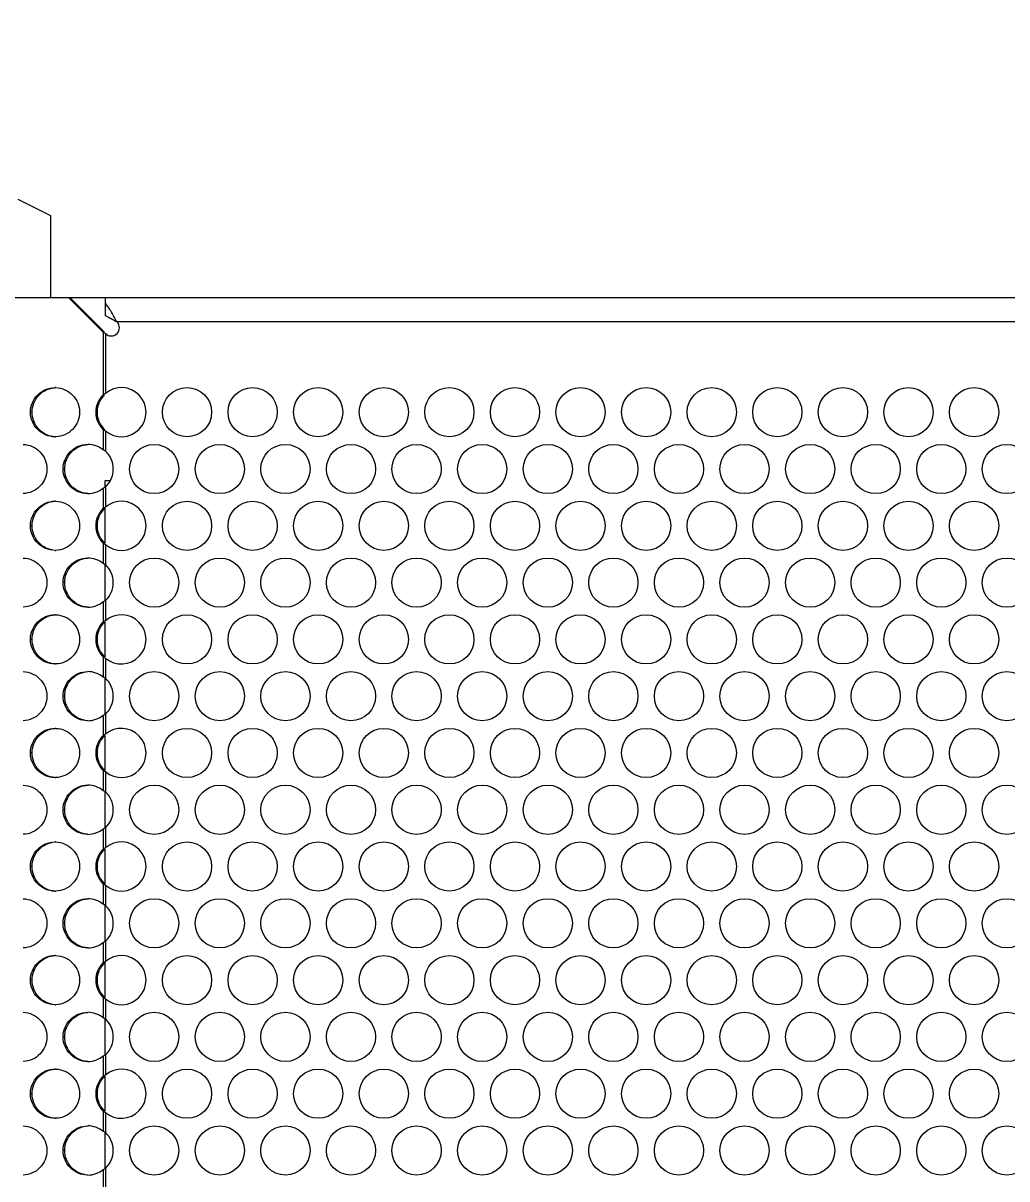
# Model space of a CAD drawing. Header units: millimetres. Extents: x 0 to 2524, y 0 to 1785.
# Drawn here: x 257.1 to 317.1, y 1361.2 to 1431.7 of the extents above; entities that cross this region are included whole.
import ezdxf

# ---------------------------------------------------------------- set-up
doc = ezdxf.new("R2010")
doc.units = ezdxf.units.MM
doc.header["$LTSCALE"] = 0.1
doc.layers.get('0').update_dxf_attribs({"lineweight": 13})
doc.layers.get('Defpoints').update_dxf_attribs({"lineweight": 9})
doc.layers.add('标注', color=251, linetype='Continuous', lineweight=9)
doc.styles.get("Standard").update_dxf_attribs({"font": 'arial.ttf'})
doc.dimstyles.new('STANDARD 8.5', dxfattribs={"dimscale": 8.5, "dimtxt": 2.5, "dimasz": 1.5, "dimexe": 0.5, "dimexo": 0.5, "dimgap": 0.5, "dimtad": 1, "dimtoh": 1, "dimdec": 1, "dimzin": 12, "dimdsep": 46, "dimtxsty": 'Standard', "dimcen": 0, "dimclrd": 256, "dimclre": 256, "dimclrt": 256, "dimadec": 0, "dimazin": 0, "dimtp": 0.01, "dimtm": 0.01, "dimtfac": 1, "dimtdec": 1, "dimtofl": 0, "dimtmove": 0, "dimatfit": 3, "dimfxl": 1, "dimtolj": 1, "dimtzin": 4, "dimlwd": -1, "dimlwe": -1, "dimarcsym": 0})

# ---------------------------------------------------------------- blocks, each defined once
blk = doc.blocks.new('*D11')
at = {"layer": 'Defpoints', "color": 0, "transparency": 16777216}
for p in [(961.865, 1485.816), (196.265, 1419.468), (961.865, 1419.468)]:
    blk.add_point(p, dxfattribs=at)
at = {"layer": '标注', "transparency": 16777216}
for p, q in [((196.265, 1423.718), (196.265, 1490.066)), ((961.865, 1423.718), (961.865, 1490.066)), ((209.015, 1485.816), (949.115, 1485.816))]:
    blk.add_line(p, q, dxfattribs=at)
for points in [[(209.015, 1487.941), (209.015, 1483.691), (196.265, 1485.816)], [(949.115, 1487.941), (949.115, 1483.691), (961.865, 1485.816)]]:
    blk.add_solid(points, dxfattribs=at)
at = {"layer": '标注', "transparency": 16777216, "insert": (579.065, 1500.915), "char_height": 21.25, "attachment_point": 5}
blk.add_mtext('\\A1;766', dxfattribs=at)

msp = doc.modelspace()

# ---------------------------------------------------------------- linework, layer by layer
for p, q in [((258.765, 1419.948), (256.765, 1420.948)), ((258.765, 1414.968), (258.765, 1419.948)), ((223.065, 1414.968), (907.065, 1414.968))]:
    msp.add_line(p, q)
at = {"layer": '标注'}
for p, q in [((259.827, 1414.968), (261.95, 1412.836)), ((259.919, 1414.968), (262.042, 1412.836)), ((262.087, 1413.848), (262.087, 1414.968)), ((261.95, 1412.836), (261.95, 1409.032)), ((261.95, 1412.836), (262.087, 1412.761)), ((421.565, 1413.468), (262.795, 1413.468)), ((262.087, 1412.761), (262.087, 1409.101)), ((257.613, 1407.963), (257.521, 1407.963)), ((261.596, 1407.963), (261.504, 1407.963)), ((261.95, 1406.894), (261.95, 1405.661)), ((262.087, 1406.824), (262.087, 1405.596)), ((259.604, 1404.498), (259.512, 1404.498)), ((262.065, 1403.401), (262.065, 1403.789)), ((262.065, 1403.789), (262.377, 1403.789)), ((261.95, 1403.336), (261.95, 1402.103)), ((262.087, 1403.401), (262.087, 1402.173)), ((262.065, 1399.965), (262.065, 1402.103)), ((257.613, 1401.034), (257.521, 1401.034)), ((261.596, 1401.034), (261.504, 1401.034)), ((261.95, 1399.965), (261.95, 1398.733)), ((262.087, 1399.896), (262.087, 1398.667)), ((262.065, 1396.473), (262.065, 1398.733)), ((259.604, 1397.57), (259.512, 1397.57)), ((261.95, 1396.408), (261.95, 1395.175)), ((262.087, 1396.473), (262.087, 1395.244)), ((262.065, 1393.037), (262.065, 1395.175)), ((257.613, 1394.106), (257.521, 1394.106)), ((261.596, 1394.106), (261.504, 1394.106)), ((261.95, 1393.037), (261.95, 1391.805)), ((262.087, 1392.968), (262.087, 1391.739)), ((262.065, 1389.545), (262.065, 1391.805)), ((259.604, 1390.642), (259.512, 1390.642)), ((261.95, 1389.479), (261.95, 1388.247)), ((262.087, 1389.545), (262.087, 1388.316)), ((262.065, 1386.109), (262.065, 1388.247)), ((257.613, 1387.178), (257.521, 1387.178)), ((261.596, 1387.178), (261.504, 1387.178)), ((261.95, 1386.109), (261.95, 1384.876)), ((262.087, 1386.04), (262.087, 1384.811)), ((262.065, 1382.617), (262.065, 1384.876)), ((259.604, 1383.714), (259.512, 1383.714)), ((261.95, 1382.551), (261.95, 1381.319)), ((262.087, 1382.617), (262.087, 1381.388)), ((262.065, 1379.181), (262.065, 1381.319)), ((257.613, 1380.25), (257.521, 1380.25)), ((261.596, 1380.25), (261.504, 1380.25)), ((261.95, 1379.181), (261.95, 1377.948)), ((262.087, 1379.112), (262.087, 1377.883)), ((262.065, 1375.689), (262.065, 1377.948)), ((259.604, 1376.786), (259.512, 1376.786)), ((261.95, 1375.623), (261.95, 1374.391)), ((262.087, 1375.689), (262.087, 1374.46)), ((262.065, 1372.253), (262.065, 1374.391)), ((257.613, 1373.322), (257.521, 1373.322)), ((261.596, 1373.322), (261.504, 1373.322)), ((261.95, 1372.253), (261.95, 1371.02)), ((262.087, 1372.183), (262.087, 1370.955)), ((262.065, 1368.76), (262.065, 1371.02)), ((259.604, 1369.857), (259.512, 1369.857)), ((261.95, 1368.695), (261.95, 1367.462)), ((262.087, 1368.76), (262.087, 1367.532)), ((262.065, 1365.324), (262.065, 1367.462)), ((257.613, 1366.393), (257.521, 1366.393)), ((261.596, 1366.393), (261.504, 1366.393)), ((261.95, 1365.324), (261.95, 1364.092)), ((262.087, 1365.255), (262.087, 1364.026)), ((262.065, 1361.832), (262.065, 1364.092)), ((259.604, 1362.929), (259.512, 1362.929)), ((261.95, 1361.767), (261.95, 1360.534)), ((262.087, 1361.832), (262.087, 1360.603))]:
    msp.add_line(p, q, dxfattribs=at)
for centre in [(267.065, 1407.963), (271.065, 1407.963), (275.065, 1407.963), (279.065, 1407.963), (283.065, 1407.963), (287.065, 1407.963), (291.065, 1407.963), (295.065, 1407.963), (299.065, 1407.963), (303.065, 1407.963), (307.065, 1407.963), (311.065, 1407.963), (315.065, 1407.963), (265.065, 1404.498), (269.065, 1404.498), (273.065, 1404.498), (277.065, 1404.498), (281.065, 1404.498), (285.065, 1404.498), (289.065, 1404.498), (293.065, 1404.498), (297.065, 1404.498), (301.065, 1404.498), (305.065, 1404.498), (309.065, 1404.498), (313.065, 1404.498), (317.065, 1404.498), (267.065, 1401.034), (271.065, 1401.034), (275.065, 1401.034), (279.065, 1401.034), (283.065, 1401.034), (287.065, 1401.034), (291.065, 1401.034), (295.065, 1401.034), (299.065, 1401.034), (303.065, 1401.034), (307.065, 1401.034), (311.065, 1401.034), (315.065, 1401.034), (265.065, 1397.57), (265.065, 1397.57), (269.065, 1397.57), (273.065, 1397.57), (277.065, 1397.57), (281.065, 1397.57), (285.065, 1397.57), (289.065, 1397.57), (293.065, 1397.57), (297.065, 1397.57), (301.065, 1397.57), (305.065, 1397.57), (309.065, 1397.57), (313.065, 1397.57), (317.065, 1397.57), (267.065, 1394.106), (271.065, 1394.106), (275.065, 1394.106), (279.065, 1394.106), (283.065, 1394.106), (287.065, 1394.106), (291.065, 1394.106), (295.065, 1394.106), (299.065, 1394.106), (303.065, 1394.106), (307.065, 1394.106), (311.065, 1394.106), (315.065, 1394.106), (265.065, 1390.642), (265.065, 1390.642), (269.065, 1390.642), (273.065, 1390.642), (277.065, 1390.642), (281.065, 1390.642), (285.065, 1390.642), (289.065, 1390.642), (293.065, 1390.642), (297.065, 1390.642), (301.065, 1390.642), (305.065, 1390.642), (309.065, 1390.642), (313.065, 1390.642), (317.065, 1390.642), (267.065, 1387.178), (271.065, 1387.178), (275.065, 1387.178), (279.065, 1387.178), (283.065, 1387.178), (287.065, 1387.178), (291.065, 1387.178), (295.065, 1387.178), (299.065, 1387.178), (303.065, 1387.178), (307.065, 1387.178), (311.065, 1387.178), (315.065, 1387.178), (265.065, 1383.714), (265.065, 1383.714), (269.065, 1383.714), (273.065, 1383.714), (277.065, 1383.714), (281.065, 1383.714), (285.065, 1383.714), (289.065, 1383.714), (293.065, 1383.714), (297.065, 1383.714), (301.065, 1383.714), (305.065, 1383.714), (309.065, 1383.714), (313.065, 1383.714), (317.065, 1383.714), (267.065, 1380.25), (271.065, 1380.25), (275.065, 1380.25), (279.065, 1380.25), (283.065, 1380.25), (287.065, 1380.25), (291.065, 1380.25), (295.065, 1380.25), (299.065, 1380.25), (303.065, 1380.25), (307.065, 1380.25), (311.065, 1380.25), (315.065, 1380.25), (265.065, 1376.786), (265.065, 1376.786), (269.065, 1376.786), (273.065, 1376.786), (277.065, 1376.786), (281.065, 1376.786), (285.065, 1376.786), (289.065, 1376.786), (293.065, 1376.786), (297.065, 1376.786), (301.065, 1376.786), (305.065, 1376.786), (309.065, 1376.786), (313.065, 1376.786), (317.065, 1376.786), (267.065, 1373.322), (271.065, 1373.322), (275.065, 1373.322), (279.065, 1373.322), (283.065, 1373.322), (287.065, 1373.322), (291.065, 1373.322), (295.065, 1373.322), (299.065, 1373.322), (303.065, 1373.322), (307.065, 1373.322), (311.065, 1373.322), (315.065, 1373.322), (265.065, 1369.857), (265.065, 1369.857), (269.065, 1369.857), (273.065, 1369.857), (277.065, 1369.857), (281.065, 1369.857), (285.065, 1369.857), (289.065, 1369.857), (293.065, 1369.857), (297.065, 1369.857), (301.065, 1369.857), (305.065, 1369.857), (309.065, 1369.857), (313.065, 1369.857), (317.065, 1369.857), (267.065, 1366.393), (271.065, 1366.393), (275.065, 1366.393), (279.065, 1366.393), (283.065, 1366.393), (287.065, 1366.393), (291.065, 1366.393), (295.065, 1366.393), (299.065, 1366.393), (303.065, 1366.393), (307.065, 1366.393), (311.065, 1366.393), (315.065, 1366.393), (265.065, 1362.929), (265.065, 1362.929), (269.065, 1362.929), (273.065, 1362.929), (277.065, 1362.929), (281.065, 1362.929), (285.065, 1362.929), (289.065, 1362.929), (293.065, 1362.929), (297.065, 1362.929), (301.065, 1362.929), (305.065, 1362.929), (309.065, 1362.929), (313.065, 1362.929), (317.065, 1362.929)]:
    msp.add_circle(centre, 1.5, dxfattribs=at)
for centre, radius, start, end in [((262.441, 1413.114), 0.5, 225, 45), ((259.014, 1407.99), 1.473, 88.20493, 89.99913), ((263.065, 1407.963), 1.5, 229.35667, 130.64333), ((263.007, 1407.963), 1.503, 134.69146, 180.02453), ((263.102, 1407.96), 1.508, 134.71102, 149.79613), ((263.241, 1406.633), 2.724, 115.04829, 118.28717), ((263.007, 1407.962), 1.503, 179.97547, 225.30854), ((263.102, 1407.965), 1.508, 210.20387, 225.28898), ((263.241, 1409.292), 2.724, 241.71283, 244.95171), ((259.014, 1407.936), 1.473, 270.00087, 271.79507), ((261.006, 1404.508), 1.49, 50.68008, 89.97762), ((260.722, 1402.906), 3.017, 63.07603, 65.9709), ((261.065, 1404.498), 1.5, 312.99896, 47.00104), ((261.006, 1404.489), 1.49, 270.02238, 309.31992), ((260.722, 1406.091), 3.017, 294.0291, 296.92397), ((259.014, 1401.061), 1.473, 88.20493, 89.99913), ((263.065, 1401.034), 1.5, 229.35667, 130.64333), ((263.007, 1401.035), 1.503, 134.69146, 180.02453), ((263.102, 1401.032), 1.508, 134.71102, 149.79613), ((263.241, 1399.705), 2.724, 115.04829, 118.28717), ((263.007, 1401.034), 1.503, 179.97547, 225.30854), ((263.102, 1401.037), 1.508, 210.20387, 225.28898), ((259.014, 1401.007), 1.473, 270.00087, 271.79507), ((263.241, 1402.364), 2.724, 241.71283, 244.95171), ((261.006, 1397.58), 1.49, 50.68008, 89.97762), ((260.722, 1395.978), 3.017, 63.07603, 65.9709), ((261.065, 1397.57), 1.5, 312.99896, 47.00104), ((261.006, 1397.561), 1.49, 270.02238, 309.31992), ((260.722, 1399.163), 3.017, 294.0291, 296.92397), ((259.014, 1394.133), 1.473, 88.20493, 89.99913), ((263.241, 1392.777), 2.724, 115.04829, 118.28717), ((263.065, 1394.106), 1.5, 229.35667, 130.64333), ((263.007, 1394.107), 1.503, 134.69146, 180.02453), ((263.102, 1394.104), 1.508, 134.71102, 149.79613), ((263.007, 1394.106), 1.503, 179.97547, 225.30854), ((263.102, 1394.108), 1.508, 210.20387, 225.28898), ((259.014, 1394.079), 1.473, 270.00087, 271.79507), ((263.241, 1395.436), 2.724, 241.71283, 244.95171), ((261.006, 1390.652), 1.49, 50.68008, 89.97762), ((260.722, 1389.05), 3.017, 63.07603, 65.9709), ((261.065, 1390.642), 1.5, 312.99896, 47.00104), ((261.006, 1390.633), 1.49, 270.02238, 309.31992), ((260.722, 1392.235), 3.017, 294.0291, 296.92397), ((259.014, 1387.205), 1.473, 88.20493, 89.99913), ((263.007, 1387.179), 1.503, 134.69146, 180.02453), ((263.102, 1387.176), 1.508, 134.71102, 149.79613), ((263.241, 1385.849), 2.724, 115.04829, 118.28717), ((263.065, 1387.178), 1.5, 229.35667, 130.64333), ((263.007, 1387.177), 1.503, 179.97547, 225.30854), ((263.102, 1387.18), 1.508, 210.20387, 225.28898), ((263.241, 1388.507), 2.724, 241.71283, 244.95171), ((259.014, 1387.151), 1.473, 270.00087, 271.79507), ((261.006, 1383.723), 1.49, 50.68008, 89.97762), ((260.722, 1382.121), 3.017, 63.07603, 65.9709), ((261.065, 1383.714), 1.5, 312.99896, 47.00104), ((261.006, 1383.704), 1.49, 270.02238, 309.31992), ((260.722, 1385.306), 3.017, 294.0291, 296.92397), ((259.014, 1380.277), 1.473, 88.20493, 89.99913), ((263.007, 1380.25), 1.503, 134.69146, 180.02453), ((263.102, 1380.248), 1.508, 134.71102, 149.79613), ((263.241, 1378.92), 2.724, 115.04829, 118.28717), ((263.065, 1380.25), 1.5, 229.35667, 130.64333), ((263.007, 1380.249), 1.503, 179.97547, 225.30854), ((263.102, 1380.252), 1.508, 210.20387, 225.28898), ((263.241, 1381.579), 2.724, 241.71283, 244.95171), ((259.014, 1380.223), 1.473, 270.00087, 271.79507), ((261.006, 1376.795), 1.49, 50.68008, 89.97762), ((260.722, 1375.193), 3.017, 63.07603, 65.9709), ((261.065, 1376.786), 1.5, 312.99896, 47.00104), ((261.006, 1376.776), 1.49, 270.02238, 309.31992), ((260.722, 1378.378), 3.017, 294.0291, 296.92397), ((259.014, 1373.349), 1.473, 88.20493, 89.99913), ((263.065, 1373.322), 1.5, 229.35667, 130.64333), ((263.007, 1373.322), 1.503, 134.69146, 180.02453), ((263.102, 1373.319), 1.508, 134.71102, 149.79613), ((263.241, 1371.992), 2.724, 115.04829, 118.28717), ((263.007, 1373.321), 1.503, 179.97547, 225.30854), ((263.102, 1373.324), 1.508, 210.20387, 225.28898), ((263.241, 1374.651), 2.724, 241.71283, 244.95171), ((259.014, 1373.295), 1.473, 270.00087, 271.79507), ((261.006, 1369.867), 1.49, 50.68008, 89.97762), ((260.722, 1368.265), 3.017, 63.07603, 65.9709), ((261.065, 1369.857), 1.5, 312.99896, 47.00104), ((261.006, 1369.848), 1.49, 270.02238, 309.31992), ((260.722, 1371.45), 3.017, 294.0291, 296.92397), ((259.014, 1366.42), 1.473, 88.20493, 89.99913), ((263.065, 1366.393), 1.5, 229.35667, 130.64333), ((263.007, 1366.394), 1.503, 134.69146, 180.02453), ((263.102, 1366.391), 1.508, 134.71102, 149.79613), ((263.241, 1365.064), 2.724, 115.04829, 118.28717), ((263.007, 1366.393), 1.503, 179.97547, 225.30854), ((263.102, 1366.396), 1.508, 210.20387, 225.28898), ((259.014, 1366.366), 1.473, 270.00087, 271.79507), ((263.241, 1367.723), 2.724, 241.71283, 244.95171), ((261.006, 1362.939), 1.49, 50.68008, 89.97762), ((260.722, 1361.337), 3.017, 63.07603, 65.9709), ((261.065, 1362.929), 1.5, 312.99896, 47.00104), ((261.006, 1362.92), 1.49, 270.02238, 309.31992), ((260.722, 1364.522), 3.017, 294.0291, 296.92397)]:
    msp.add_arc(centre, radius, start, end, dxfattribs=at)
for points, knots in [([(262.454, 1414.075), (262.424, 1414.125), (262.311, 1414.309), (262.189, 1414.488), (262.087, 1414.609)], [0, 0, 0, 0, 0.270429, 1, 1, 1, 1]), ([(262.087, 1413.848), (262.107, 1413.84), (262.187, 1413.807), (262.265, 1413.77), (262.323, 1413.74)], [0, 0, 0, 0, 0.245763, 1, 1, 1, 1]), ([(262.323, 1413.74), (262.363, 1413.72), (262.523, 1413.634), (262.678, 1413.539), (262.795, 1413.468)], [0, 0, 0, 0, 0.245405, 1, 1, 1, 1]), ([(262.795, 1413.468), (262.766, 1413.52), (262.655, 1413.723), (262.542, 1413.926), (262.454, 1414.075)], [0, 0, 0, 0, 0.254954, 1, 1, 1, 1]), ([(257.521, 1407.963), (257.521, 1408.158), (257.598, 1408.552), (257.931, 1409.05), (258.427, 1409.384), (258.82, 1409.463), (259.015, 1409.463)], [0, 0, 0, 0, 0.250488, 0.50069, 0.750488, 1, 1, 1, 1]), ([(257.613, 1407.963), (257.613, 1408.15), (257.684, 1408.529), (257.993, 1409.015), (258.457, 1409.354), (258.83, 1409.449), (259.017, 1409.46)], [0, 0, 0, 0, 0.250454, 0.500681, 0.750486, 1, 1, 1, 1]), ([(259.061, 1409.462), (259.251, 1409.456), (259.634, 1409.369), (260.114, 1409.032), (260.434, 1408.54), (260.508, 1408.154), (260.508, 1407.963)], [0, 0, 0, 0, 0.249513, 0.499315, 0.74953, 1, 1, 1, 1]), ([(259.015, 1406.463), (258.82, 1406.463), (258.427, 1406.541), (257.931, 1406.875), (257.598, 1407.373), (257.521, 1407.768), (257.521, 1407.963)], [0, 0, 0, 0, 0.249512, 0.49931, 0.749512, 1, 1, 1, 1]), ([(259.017, 1406.465), (258.83, 1406.477), (258.457, 1406.571), (257.993, 1406.91), (257.684, 1407.396), (257.613, 1407.775), (257.613, 1407.963)], [0, 0, 0, 0, 0.249514, 0.499319, 0.749546, 1, 1, 1, 1]), ([(260.508, 1407.963), (260.508, 1407.771), (260.434, 1407.385), (260.114, 1406.893), (259.634, 1406.556), (259.251, 1406.469), (259.061, 1406.463)], [0, 0, 0, 0, 0.25047, 0.500685, 0.750487, 1, 1, 1, 1]), ([(257.069, 1405.998), (257.26, 1405.992), (257.642, 1405.905), (258.122, 1405.568), (258.442, 1405.076), (258.517, 1404.69), (258.517, 1404.498)], [0, 0, 0, 0, 0.249513, 0.499315, 0.74953, 1, 1, 1, 1]), ([(259.512, 1404.498), (259.512, 1404.694), (259.59, 1405.088), (259.922, 1405.586), (260.419, 1405.92), (260.812, 1405.999), (261.006, 1405.998)], [0, 0, 0, 0, 0.250509, 0.500696, 0.750504, 1, 1, 1, 1]), ([(259.604, 1404.498), (259.604, 1404.686), (259.676, 1405.065), (259.983, 1405.55), (260.447, 1405.889), (260.82, 1405.984), (261.006, 1405.996)], [0, 0, 0, 0, 0.250472, 0.500673, 0.750487, 1, 1, 1, 1]), ([(258.517, 1404.498), (258.517, 1404.307), (258.442, 1403.921), (258.122, 1403.429), (257.642, 1403.092), (257.26, 1403.005), (257.069, 1402.999)], [0, 0, 0, 0, 0.25047, 0.500685, 0.750487, 1, 1, 1, 1]), ([(261.006, 1402.998), (260.812, 1402.998), (260.419, 1403.077), (259.922, 1403.411), (259.59, 1403.909), (259.512, 1404.303), (259.512, 1404.498)], [0, 0, 0, 0, 0.249496, 0.499304, 0.749491, 1, 1, 1, 1]), ([(260.997, 1403.002), (260.812, 1403.015), (260.441, 1403.111), (259.981, 1403.45), (259.675, 1403.935), (259.604, 1404.312), (259.604, 1404.498)], [0, 0, 0, 0, 0.249514, 0.499329, 0.749532, 1, 1, 1, 1]), ([(257.521, 1401.034), (257.521, 1401.229), (257.598, 1401.624), (257.931, 1402.122), (258.427, 1402.456), (258.82, 1402.534), (259.015, 1402.534)], [0, 0, 0, 0, 0.250488, 0.50069, 0.750488, 1, 1, 1, 1]), ([(257.613, 1401.034), (257.613, 1401.222), (257.684, 1401.601), (257.993, 1402.087), (258.457, 1402.426), (258.83, 1402.52), (259.017, 1402.532)], [0, 0, 0, 0, 0.250454, 0.500681, 0.750486, 1, 1, 1, 1]), ([(259.061, 1402.534), (259.251, 1402.528), (259.634, 1402.441), (260.114, 1402.104), (260.434, 1401.612), (260.508, 1401.226), (260.508, 1401.034)], [0, 0, 0, 0, 0.249513, 0.499315, 0.74953, 1, 1, 1, 1]), ([(259.015, 1399.534), (258.82, 1399.534), (258.427, 1399.613), (257.931, 1399.947), (257.598, 1400.445), (257.521, 1400.839), (257.521, 1401.034)], [0, 0, 0, 0, 0.249512, 0.49931, 0.749512, 1, 1, 1, 1]), ([(259.017, 1399.537), (258.83, 1399.548), (258.457, 1399.643), (257.993, 1399.982), (257.684, 1400.468), (257.613, 1400.847), (257.613, 1401.034)], [0, 0, 0, 0, 0.249514, 0.499319, 0.749546, 1, 1, 1, 1]), ([(260.508, 1401.034), (260.508, 1400.843), (260.434, 1400.457), (260.114, 1399.965), (259.634, 1399.628), (259.251, 1399.541), (259.061, 1399.535)], [0, 0, 0, 0, 0.25047, 0.500685, 0.750487, 1, 1, 1, 1]), ([(257.069, 1399.07), (257.26, 1399.064), (257.642, 1398.977), (258.122, 1398.64), (258.442, 1398.148), (258.517, 1397.762), (258.517, 1397.57)], [0, 0, 0, 0, 0.249513, 0.499315, 0.74953, 1, 1, 1, 1]), ([(259.512, 1397.57), (259.512, 1397.765), (259.59, 1398.16), (259.922, 1398.658), (260.419, 1398.992), (260.812, 1399.07), (261.006, 1399.07)], [0, 0, 0, 0, 0.250509, 0.500696, 0.750504, 1, 1, 1, 1]), ([(259.604, 1397.57), (259.604, 1397.758), (259.676, 1398.136), (259.983, 1398.622), (260.447, 1398.961), (260.82, 1399.056), (261.006, 1399.067)], [0, 0, 0, 0, 0.250472, 0.500673, 0.750487, 1, 1, 1, 1]), ([(258.517, 1397.57), (258.517, 1397.379), (258.442, 1396.993), (258.122, 1396.501), (257.642, 1396.164), (257.26, 1396.077), (257.069, 1396.071)], [0, 0, 0, 0, 0.25047, 0.500685, 0.750487, 1, 1, 1, 1]), ([(261.006, 1396.07), (260.812, 1396.07), (260.419, 1396.148), (259.922, 1396.483), (259.59, 1396.981), (259.512, 1397.375), (259.512, 1397.57)], [0, 0, 0, 0, 0.249496, 0.499304, 0.749491, 1, 1, 1, 1]), ([(260.997, 1396.074), (260.812, 1396.086), (260.441, 1396.183), (259.981, 1396.522), (259.675, 1397.006), (259.604, 1397.383), (259.604, 1397.57)], [0, 0, 0, 0, 0.249514, 0.499329, 0.749532, 1, 1, 1, 1]), ([(257.521, 1394.106), (257.521, 1394.301), (257.598, 1394.695), (257.931, 1395.194), (258.427, 1395.528), (258.82, 1395.606), (259.015, 1395.606)], [0, 0, 0, 0, 0.250488, 0.50069, 0.750488, 1, 1, 1, 1]), ([(257.613, 1394.106), (257.613, 1394.294), (257.684, 1394.673), (257.993, 1395.159), (258.457, 1395.498), (258.83, 1395.592), (259.017, 1395.603)], [0, 0, 0, 0, 0.250454, 0.500681, 0.750486, 1, 1, 1, 1]), ([(259.061, 1395.605), (259.251, 1395.6), (259.634, 1395.513), (260.114, 1395.176), (260.434, 1394.684), (260.508, 1394.297), (260.508, 1394.106)], [0, 0, 0, 0, 0.249513, 0.499315, 0.74953, 1, 1, 1, 1]), ([(259.015, 1392.606), (258.82, 1392.606), (258.427, 1392.684), (257.931, 1393.018), (257.598, 1393.517), (257.521, 1393.911), (257.521, 1394.106)], [0, 0, 0, 0, 0.249512, 0.49931, 0.749512, 1, 1, 1, 1]), ([(259.017, 1392.609), (258.83, 1392.62), (258.457, 1392.715), (257.993, 1393.053), (257.684, 1393.539), (257.613, 1393.918), (257.613, 1394.106)], [0, 0, 0, 0, 0.249514, 0.499319, 0.749546, 1, 1, 1, 1]), ([(260.508, 1394.106), (260.508, 1393.915), (260.434, 1393.529), (260.114, 1393.036), (259.634, 1392.7), (259.251, 1392.613), (259.061, 1392.607)], [0, 0, 0, 0, 0.25047, 0.500685, 0.750487, 1, 1, 1, 1]), ([(257.069, 1392.141), (257.26, 1392.135), (257.642, 1392.048), (258.122, 1391.712), (258.442, 1391.22), (258.517, 1390.833), (258.517, 1390.642)], [0, 0, 0, 0, 0.249513, 0.499315, 0.74953, 1, 1, 1, 1]), ([(259.512, 1390.642), (259.512, 1390.837), (259.59, 1391.231), (259.922, 1391.73), (260.419, 1392.064), (260.812, 1392.142), (261.006, 1392.142)], [0, 0, 0, 0, 0.250509, 0.500696, 0.750504, 1, 1, 1, 1]), ([(259.604, 1390.642), (259.604, 1390.83), (259.676, 1391.208), (259.983, 1391.694), (260.447, 1392.033), (260.82, 1392.128), (261.006, 1392.139)], [0, 0, 0, 0, 0.250472, 0.500673, 0.750487, 1, 1, 1, 1]), ([(258.517, 1390.642), (258.517, 1390.451), (258.442, 1390.064), (258.122, 1389.572), (257.642, 1389.236), (257.26, 1389.149), (257.069, 1389.143)], [0, 0, 0, 0, 0.25047, 0.500685, 0.750487, 1, 1, 1, 1]), ([(261.006, 1389.142), (260.812, 1389.142), (260.419, 1389.22), (259.922, 1389.554), (259.59, 1390.053), (259.512, 1390.447), (259.512, 1390.642)], [0, 0, 0, 0, 0.249496, 0.499304, 0.749491, 1, 1, 1, 1]), ([(260.997, 1389.145), (260.812, 1389.158), (260.441, 1389.255), (259.981, 1389.594), (259.675, 1390.078), (259.604, 1390.455), (259.604, 1390.642)], [0, 0, 0, 0, 0.249514, 0.499329, 0.749532, 1, 1, 1, 1]), ([(257.521, 1387.178), (257.521, 1387.373), (257.598, 1387.767), (257.931, 1388.266), (258.427, 1388.6), (258.82, 1388.678), (259.015, 1388.678)], [0, 0, 0, 0, 0.250488, 0.50069, 0.750488, 1, 1, 1, 1]), ([(257.613, 1387.178), (257.613, 1387.366), (257.684, 1387.745), (257.993, 1388.231), (258.457, 1388.569), (258.83, 1388.664), (259.017, 1388.675)], [0, 0, 0, 0, 0.250454, 0.500681, 0.750486, 1, 1, 1, 1]), ([(259.061, 1388.677), (259.251, 1388.671), (259.634, 1388.584), (260.114, 1388.248), (260.434, 1387.756), (260.508, 1387.369), (260.508, 1387.178)], [0, 0, 0, 0, 0.249513, 0.499315, 0.74953, 1, 1, 1, 1]), ([(259.015, 1385.678), (258.82, 1385.678), (258.427, 1385.756), (257.931, 1386.09), (257.598, 1386.589), (257.521, 1386.983), (257.521, 1387.178)], [0, 0, 0, 0, 0.249512, 0.49931, 0.749512, 1, 1, 1, 1]), ([(259.017, 1385.681), (258.83, 1385.692), (258.457, 1385.787), (257.993, 1386.125), (257.684, 1386.611), (257.613, 1386.99), (257.613, 1387.178)], [0, 0, 0, 0, 0.249514, 0.499319, 0.749546, 1, 1, 1, 1]), ([(260.508, 1387.178), (260.508, 1386.987), (260.434, 1386.6), (260.114, 1386.108), (259.634, 1385.772), (259.251, 1385.685), (259.061, 1385.679)], [0, 0, 0, 0, 0.25047, 0.500685, 0.750487, 1, 1, 1, 1]), ([(257.069, 1385.213), (257.26, 1385.207), (257.642, 1385.12), (258.122, 1384.784), (258.442, 1384.291), (258.517, 1383.905), (258.517, 1383.714)], [0, 0, 0, 0, 0.249513, 0.499315, 0.74953, 1, 1, 1, 1]), ([(259.512, 1383.714), (259.512, 1383.909), (259.59, 1384.303), (259.922, 1384.802), (260.419, 1385.136), (260.812, 1385.214), (261.006, 1385.214)], [0, 0, 0, 0, 0.250509, 0.500696, 0.750504, 1, 1, 1, 1]), ([(259.604, 1383.714), (259.604, 1383.901), (259.676, 1384.28), (259.983, 1384.766), (260.447, 1385.104), (260.82, 1385.2), (261.006, 1385.211)], [0, 0, 0, 0, 0.250472, 0.500673, 0.750487, 1, 1, 1, 1]), ([(258.517, 1383.714), (258.517, 1383.523), (258.442, 1383.136), (258.122, 1382.644), (257.642, 1382.308), (257.26, 1382.221), (257.069, 1382.215)], [0, 0, 0, 0, 0.25047, 0.500685, 0.750487, 1, 1, 1, 1]), ([(261.006, 1382.214), (260.812, 1382.214), (260.419, 1382.292), (259.922, 1382.626), (259.59, 1383.125), (259.512, 1383.519), (259.512, 1383.714)], [0, 0, 0, 0, 0.249496, 0.499304, 0.749491, 1, 1, 1, 1]), ([(260.997, 1382.217), (260.812, 1382.23), (260.441, 1382.327), (259.981, 1382.666), (259.675, 1383.15), (259.604, 1383.527), (259.604, 1383.714)], [0, 0, 0, 0, 0.249514, 0.499329, 0.749532, 1, 1, 1, 1]), ([(257.521, 1380.25), (257.521, 1380.445), (257.598, 1380.839), (257.931, 1381.338), (258.427, 1381.672), (258.82, 1381.75), (259.015, 1381.75)], [0, 0, 0, 0, 0.250488, 0.50069, 0.750488, 1, 1, 1, 1]), ([(257.613, 1380.25), (257.613, 1380.438), (257.684, 1380.817), (257.993, 1381.303), (258.457, 1381.641), (258.83, 1381.736), (259.017, 1381.747)], [0, 0, 0, 0, 0.250454, 0.500681, 0.750486, 1, 1, 1, 1]), ([(259.061, 1381.749), (259.251, 1381.743), (259.634, 1381.656), (260.114, 1381.32), (260.434, 1380.827), (260.508, 1380.441), (260.508, 1380.25)], [0, 0, 0, 0, 0.249513, 0.499315, 0.74953, 1, 1, 1, 1]), ([(259.015, 1378.75), (258.82, 1378.75), (258.427, 1378.828), (257.931, 1379.162), (257.598, 1379.661), (257.521, 1380.055), (257.521, 1380.25)], [0, 0, 0, 0, 0.249512, 0.49931, 0.749512, 1, 1, 1, 1]), ([(259.017, 1378.752), (258.83, 1378.764), (258.457, 1378.858), (257.993, 1379.197), (257.684, 1379.683), (257.613, 1380.062), (257.613, 1380.25)], [0, 0, 0, 0, 0.249514, 0.499319, 0.749546, 1, 1, 1, 1]), ([(260.508, 1380.25), (260.508, 1380.059), (260.434, 1379.672), (260.114, 1379.18), (259.634, 1378.843), (259.251, 1378.756), (259.061, 1378.751)], [0, 0, 0, 0, 0.25047, 0.500685, 0.750487, 1, 1, 1, 1]), ([(257.069, 1378.285), (257.26, 1378.279), (257.642, 1378.192), (258.122, 1377.855), (258.442, 1377.363), (258.517, 1376.977), (258.517, 1376.786)], [0, 0, 0, 0, 0.249513, 0.499315, 0.74953, 1, 1, 1, 1]), ([(259.512, 1376.786), (259.512, 1376.981), (259.59, 1377.375), (259.922, 1377.873), (260.419, 1378.207), (260.812, 1378.286), (261.006, 1378.286)], [0, 0, 0, 0, 0.250509, 0.500696, 0.750504, 1, 1, 1, 1]), ([(259.604, 1376.786), (259.604, 1376.973), (259.676, 1377.352), (259.983, 1377.837), (260.447, 1378.176), (260.82, 1378.271), (261.006, 1378.283)], [0, 0, 0, 0, 0.250472, 0.500673, 0.750487, 1, 1, 1, 1]), ([(258.517, 1376.786), (258.517, 1376.594), (258.442, 1376.208), (258.122, 1375.716), (257.642, 1375.379), (257.26, 1375.292), (257.069, 1375.286)], [0, 0, 0, 0, 0.25047, 0.500685, 0.750487, 1, 1, 1, 1]), ([(261.006, 1375.286), (260.812, 1375.286), (260.419, 1375.364), (259.922, 1375.698), (259.59, 1376.196), (259.512, 1376.591), (259.512, 1376.786)], [0, 0, 0, 0, 0.249496, 0.499304, 0.749491, 1, 1, 1, 1]), ([(260.997, 1375.289), (260.812, 1375.302), (260.441, 1375.398), (259.981, 1375.737), (259.675, 1376.222), (259.604, 1376.599), (259.604, 1376.786)], [0, 0, 0, 0, 0.249514, 0.499329, 0.749532, 1, 1, 1, 1]), ([(257.521, 1373.322), (257.521, 1373.517), (257.598, 1373.911), (257.931, 1374.409), (258.427, 1374.743), (258.82, 1374.822), (259.015, 1374.822)], [0, 0, 0, 0, 0.250488, 0.50069, 0.750488, 1, 1, 1, 1]), ([(257.613, 1373.322), (257.613, 1373.509), (257.684, 1373.888), (257.993, 1374.374), (258.457, 1374.713), (258.83, 1374.808), (259.017, 1374.819)], [0, 0, 0, 0, 0.250454, 0.500681, 0.750486, 1, 1, 1, 1]), ([(259.061, 1374.821), (259.251, 1374.815), (259.634, 1374.728), (260.114, 1374.391), (260.434, 1373.899), (260.508, 1373.513), (260.508, 1373.322)], [0, 0, 0, 0, 0.249513, 0.499315, 0.74953, 1, 1, 1, 1]), ([(259.015, 1371.822), (258.82, 1371.822), (258.427, 1371.9), (257.931, 1372.234), (257.598, 1372.732), (257.521, 1373.127), (257.521, 1373.322)], [0, 0, 0, 0, 0.249512, 0.49931, 0.749512, 1, 1, 1, 1]), ([(259.017, 1371.824), (258.83, 1371.836), (258.457, 1371.93), (257.993, 1372.269), (257.684, 1372.755), (257.613, 1373.134), (257.613, 1373.322)], [0, 0, 0, 0, 0.249514, 0.499319, 0.749546, 1, 1, 1, 1]), ([(260.508, 1373.322), (260.508, 1373.13), (260.434, 1372.744), (260.114, 1372.252), (259.634, 1371.915), (259.251, 1371.828), (259.061, 1371.822)], [0, 0, 0, 0, 0.25047, 0.500685, 0.750487, 1, 1, 1, 1]), ([(257.069, 1371.357), (257.26, 1371.351), (257.642, 1371.264), (258.122, 1370.927), (258.442, 1370.435), (258.517, 1370.049), (258.517, 1369.857)], [0, 0, 0, 0, 0.249513, 0.499315, 0.74953, 1, 1, 1, 1]), ([(259.512, 1369.857), (259.512, 1370.053), (259.59, 1370.447), (259.922, 1370.945), (260.419, 1371.279), (260.812, 1371.358), (261.006, 1371.357)], [0, 0, 0, 0, 0.250509, 0.500696, 0.750504, 1, 1, 1, 1]), ([(259.604, 1369.857), (259.604, 1370.045), (259.676, 1370.424), (259.983, 1370.909), (260.447, 1371.248), (260.82, 1371.343), (261.006, 1371.355)], [0, 0, 0, 0, 0.250472, 0.500673, 0.750487, 1, 1, 1, 1]), ([(258.517, 1369.857), (258.517, 1369.666), (258.442, 1369.28), (258.122, 1368.788), (257.642, 1368.451), (257.26, 1368.364), (257.069, 1368.358)], [0, 0, 0, 0, 0.25047, 0.500685, 0.750487, 1, 1, 1, 1]), ([(261.006, 1368.357), (260.812, 1368.357), (260.419, 1368.436), (259.922, 1368.77), (259.59, 1369.268), (259.512, 1369.662), (259.512, 1369.857)], [0, 0, 0, 0, 0.249496, 0.499304, 0.749491, 1, 1, 1, 1]), ([(260.997, 1368.361), (260.812, 1368.373), (260.441, 1368.47), (259.981, 1368.809), (259.675, 1369.294), (259.604, 1369.671), (259.604, 1369.857)], [0, 0, 0, 0, 0.249514, 0.499329, 0.749532, 1, 1, 1, 1]), ([(257.521, 1366.393), (257.521, 1366.588), (257.598, 1366.983), (257.931, 1367.481), (258.427, 1367.815), (258.82, 1367.893), (259.015, 1367.893)], [0, 0, 0, 0, 0.250488, 0.50069, 0.750488, 1, 1, 1, 1]), ([(257.613, 1366.393), (257.613, 1366.581), (257.684, 1366.96), (257.993, 1367.446), (258.457, 1367.785), (258.83, 1367.879), (259.017, 1367.891)], [0, 0, 0, 0, 0.250454, 0.500681, 0.750486, 1, 1, 1, 1]), ([(259.061, 1367.893), (259.251, 1367.887), (259.634, 1367.8), (260.114, 1367.463), (260.434, 1366.971), (260.508, 1366.585), (260.508, 1366.393)], [0, 0, 0, 0, 0.249513, 0.499315, 0.74953, 1, 1, 1, 1]), ([(259.015, 1364.893), (258.82, 1364.893), (258.427, 1364.972), (257.931, 1365.306), (257.598, 1365.804), (257.521, 1366.198), (257.521, 1366.393)], [0, 0, 0, 0, 0.249512, 0.49931, 0.749512, 1, 1, 1, 1]), ([(259.017, 1364.896), (258.83, 1364.907), (258.457, 1365.002), (257.993, 1365.341), (257.684, 1365.827), (257.613, 1366.206), (257.613, 1366.393)], [0, 0, 0, 0, 0.249514, 0.499319, 0.749546, 1, 1, 1, 1]), ([(260.508, 1366.393), (260.508, 1366.202), (260.434, 1365.816), (260.114, 1365.324), (259.634, 1364.987), (259.251, 1364.9), (259.061, 1364.894)], [0, 0, 0, 0, 0.25047, 0.500685, 0.750487, 1, 1, 1, 1]), ([(257.069, 1364.429), (257.26, 1364.423), (257.642, 1364.336), (258.122, 1363.999), (258.442, 1363.507), (258.517, 1363.121), (258.517, 1362.929)], [0, 0, 0, 0, 0.249513, 0.499315, 0.74953, 1, 1, 1, 1]), ([(259.512, 1362.929), (259.512, 1363.124), (259.59, 1363.519), (259.922, 1364.017), (260.419, 1364.351), (260.812, 1364.429), (261.006, 1364.429)], [0, 0, 0, 0, 0.250509, 0.500696, 0.750504, 1, 1, 1, 1]), ([(259.604, 1362.929), (259.604, 1363.117), (259.676, 1363.495), (259.983, 1363.981), (260.447, 1364.32), (260.82, 1364.415), (261.006, 1364.426)], [0, 0, 0, 0, 0.250472, 0.500673, 0.750487, 1, 1, 1, 1]), ([(258.517, 1362.929), (258.517, 1362.738), (258.442, 1362.352), (258.122, 1361.859), (257.642, 1361.523), (257.26, 1361.436), (257.069, 1361.43)], [0, 0, 0, 0, 0.25047, 0.500685, 0.750487, 1, 1, 1, 1]), ([(261.006, 1361.429), (260.812, 1361.429), (260.419, 1361.507), (259.922, 1361.842), (259.59, 1362.34), (259.512, 1362.734), (259.512, 1362.929)], [0, 0, 0, 0, 0.249496, 0.499304, 0.749491, 1, 1, 1, 1]), ([(260.997, 1361.433), (260.812, 1361.445), (260.441, 1361.542), (259.981, 1361.881), (259.675, 1362.365), (259.604, 1362.742), (259.604, 1362.929)], [0, 0, 0, 0, 0.249514, 0.499329, 0.749532, 1, 1, 1, 1])]:
    msp.add_open_spline(points, degree=3, knots=knots, dxfattribs=at)
for points in [[(261.596, 1407.963), (261.596, 1408.224), (261.668, 1408.493), (261.799, 1408.719)], [(261.799, 1407.206), (261.668, 1407.432), (261.596, 1407.702), (261.596, 1407.963)], [(261.596, 1401.034), (261.596, 1401.295), (261.668, 1401.565), (261.799, 1401.791)], [(261.799, 1400.278), (261.668, 1400.504), (261.596, 1400.773), (261.596, 1401.034)], [(261.596, 1394.106), (261.596, 1394.367), (261.668, 1394.637), (261.799, 1394.862)], [(261.799, 1393.35), (261.668, 1393.576), (261.596, 1393.845), (261.596, 1394.106)], [(261.596, 1387.178), (261.596, 1387.439), (261.668, 1387.708), (261.799, 1387.934)], [(261.799, 1386.422), (261.668, 1386.647), (261.596, 1386.917), (261.596, 1387.178)], [(261.596, 1380.25), (261.596, 1380.511), (261.668, 1380.78), (261.799, 1381.006)], [(261.799, 1379.494), (261.668, 1379.719), (261.596, 1379.989), (261.596, 1380.25)], [(261.596, 1373.322), (261.596, 1373.583), (261.668, 1373.852), (261.799, 1374.078)], [(261.799, 1372.565), (261.668, 1372.791), (261.596, 1373.061), (261.596, 1373.322)], [(261.596, 1366.393), (261.596, 1366.654), (261.668, 1366.924), (261.799, 1367.15)], [(261.799, 1365.637), (261.668, 1365.863), (261.596, 1366.132), (261.596, 1366.393)]]:
    msp.add_open_spline(points, degree=3, dxfattribs=at)

# ---------------------------------------------------------------- dimensions: what is measured, and where the dimension line sits
dim = msp.add_linear_dim(base=(961.865, 1485.816), p1=(196.265, 1419.468), p2=(961.865, 1419.468), dimstyle='STANDARD 8.5', override={"dimdec": 0}, dxfattribs=at)
dim.commit()
dim.dimension.update_dxf_attribs({"geometry": '*D11', "text_midpoint": (579.065, 1500.915)})

doc.saveas('drawing.dxf')
